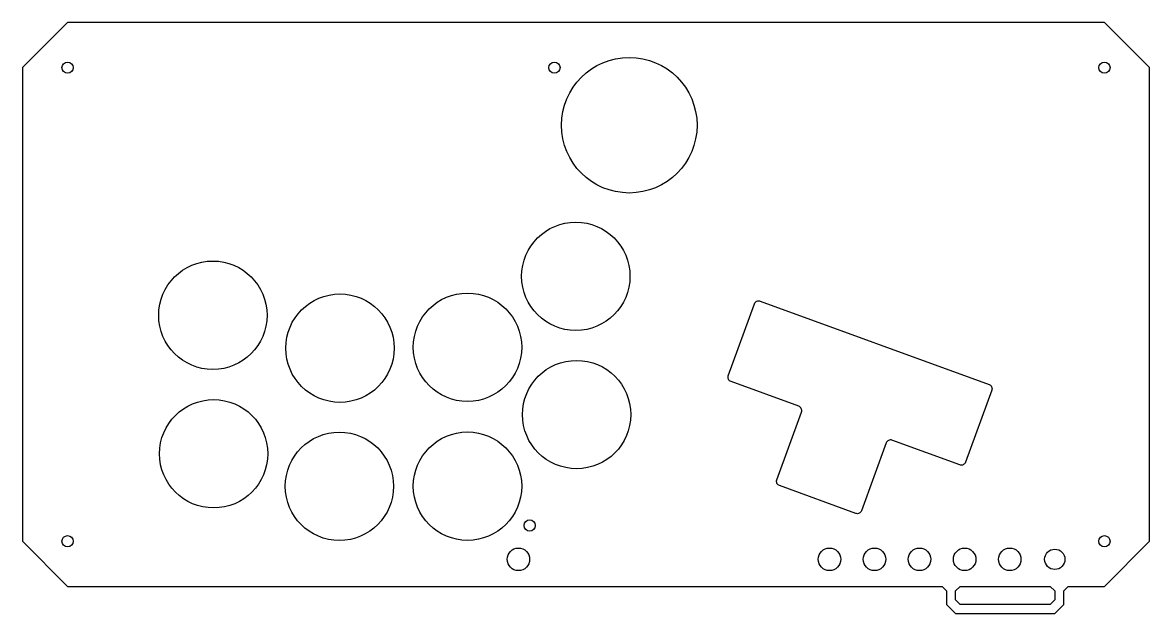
# Model space of a CAD drawing. Header units: millimetres. Extents: x -250 to 0, y -131 to 0.
import ezdxf

# ---------------------------------------------------------------- set-up
doc = ezdxf.new("R2010")
doc.units = ezdxf.units.MM
doc.layers.get('0').update_dxf_attribs({"linetype": 'CONTINUOUS'})

msp = doc.modelspace()

# ---------------------------------------------------------------- linework, layer by layer
for points in [[(-240, -124.99), (-46, -124.99), (-45, -125.99), (-45, -129), (-43, -131), (-21, -131), (-19, -129), (-19, -125.99), (-18, -124.99), (-10, -124.99), (0, -114.99), (0, -10), (-10, 0), (-240, 0), (-250, -10), (-250, -114.99)], [(-43, -128), (-43, -126), (-42, -125), (-22, -125), (-21, -126), (-21, -128), (-22, -129), (-42, -129)]]:
    msp.add_lwpolyline(points, close=True)
msp.add_lwpolyline([(-82.67, -101.39), (-77.2, -86.35, 0.414214), (-77.79, -85.07), (-92.83, -79.6, -0.414214), (-93.43, -78.31), (-87.61, -62.34, -0.414214), (-86.33, -61.74), (-35.59, -80.21, -0.414214), (-34.99, -81.49), (-40.8, -97.47, -0.414214), (-42.08, -98.07), (-57.12, -92.59, 0.414214), (-58.4, -93.19), (-63.87, -108.23, -0.414214), (-65.16, -108.82), (-82.07, -102.67, -0.414214)], format="xyb", close=True)
for centre, radius in [((-240, -10), 1.25), ((-132, -10), 1.25), ((-115.4, -22.76), 15.03), ((-10, -10), 1.25), ((-127.26, -56.26), 12.02), ((-207.78, -64.89), 12.02), ((-151.29, -71.99), 12.02), ((-179.58, -72.19), 12.02), ((-127.09, -86.91), 12.01), ((-207.61, -95.6), 12.01), ((-179.7, -102.81), 12.01), ((-151.29, -102.79), 12.02), ((-137.5, -111.5), 1.25), ((-240, -115), 1.25), ((-10, -115), 1.25), ((-140, -119), 2.5), ((-71, -119), 2.5), ((-61, -119), 2.5), ((-51, -119), 2.5), ((-41, -119), 2.5), ((-31, -119), 2.5), ((-21, -119), 2.25)]:
    msp.add_circle(centre, radius)

doc.saveas('drawing.dxf')
